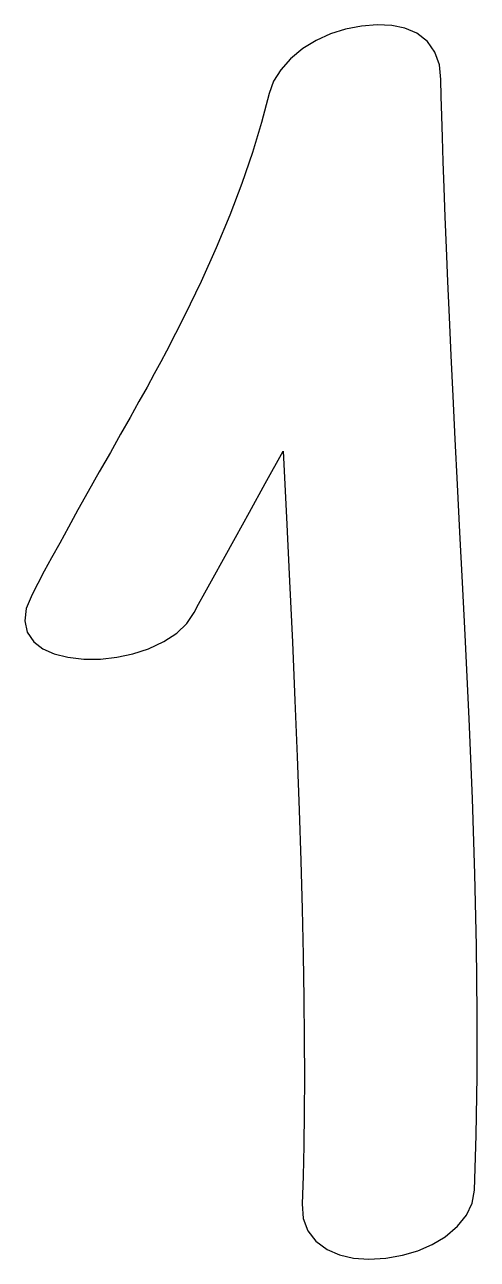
# Model space of a CAD drawing. Extents: x 0 to 7.3, y 0 to 19.9.
import ezdxf

# ---------------------------------------------------------------- set-up
doc = ezdxf.new("R2010")
doc.units = 0
doc.layers.get('0').update_dxf_attribs({"linetype": 'CONTINUOUS'})

msp = doc.modelspace()

# ---------------------------------------------------------------- linework, layer by layer
at = {"color": 0}
for p, q in [((4.917, 19.736), (4.688, 19.632)), ((5.16, 19.812), (4.917, 19.736)), ((5.417, 19.861), (5.16, 19.812)), ((5.67, 19.885), (5.417, 19.861)), ((5.903, 19.875), (5.67, 19.885)), ((6.115, 19.83), (5.903, 19.875)), ((6.306, 19.75), (6.115, 19.83)), ((6.476, 19.615), (6.306, 19.75)), ((4.472, 19.5), (4.272, 19.335)), ((4.688, 19.632), (4.472, 19.5)), ((6.597, 19.444), (6.476, 19.615)), ((4.272, 19.335), (4.115, 19.16)), ((6.67, 19.24), (6.597, 19.444)), ((4.115, 19.16), (4.001, 18.974)), ((6.694, 19), (6.67, 19.24)), ((4.001, 18.974), (3.931, 18.778)), ((6.699, 18.727), (6.694, 19)), ((3.931, 18.778), (3.808, 18.309)), ((6.707, 18.417), (6.699, 18.727)), ((3.808, 18.309), (3.661, 17.826)), ((6.717, 18.068), (6.707, 18.417)), ((6.729, 17.681), (6.717, 18.068)), ((3.661, 17.826), (3.49, 17.328)), ((6.744, 17.255), (6.729, 17.681)), ((3.49, 17.328), (3.295, 16.816)), ((6.762, 16.792), (6.744, 17.255)), ((3.295, 16.816), (3.077, 16.29)), ((6.782, 16.29), (6.762, 16.792)), ((3.077, 16.29), (2.834, 15.749)), ((6.806, 15.75), (6.782, 16.29)), ((2.834, 15.749), (2.568, 15.194)), ((6.831, 15.172), (6.806, 15.75)), ((2.568, 15.194), (2.278, 14.625)), ((6.859, 14.556), (6.831, 15.172)), ((2.278, 14.625), (2.185, 14.452)), ((6.89, 13.901), (6.859, 14.556)), ((2.185, 14.452), (2.08, 14.259)), ((2.08, 14.259), (1.963, 14.046)), ((1.963, 14.046), (1.833, 13.813)), ((1.833, 13.813), (1.692, 13.559)), ((6.924, 13.208), (6.89, 13.901)), ((1.692, 13.559), (1.538, 13.287)), ((1.538, 13.287), (1.372, 12.993)), ((6.96, 12.477), (6.924, 13.208)), ((1.372, 12.993), (1.194, 12.681)), ((3.866, 12.496), (4.153, 13.014)), ((4.153, 13.014), (4.208, 11.948)), ((1.194, 12.681), (1.016, 12.364)), ((1.016, 12.364), (0.851, 12.068)), ((3.61, 12.034), (3.866, 12.496)), ((6.998, 11.708), (6.96, 12.477)), ((0.851, 12.068), (0.697, 11.791)), ((3.385, 11.627), (3.61, 12.034)), ((4.208, 11.948), (4.258, 10.923)), ((0.697, 11.791), (0.556, 11.535)), ((3.191, 11.274), (3.385, 11.627)), ((7.04, 10.901), (6.998, 11.708)), ((0.556, 11.535), (0.426, 11.298)), ((0.426, 11.298), (0.309, 11.082)), ((3.028, 10.977), (3.191, 11.274)), ((0.309, 11.082), (0.204, 10.885)), ((2.895, 10.735), (3.028, 10.977)), ((0.204, 10.885), (0.111, 10.708)), ((4.258, 10.923), (4.303, 9.939)), ((7.083, 10.056), (7.04, 10.901)), ((0.111, 10.708), (0.019, 10.483)), ((2.722, 10.417), (2.793, 10.548)), ((2.793, 10.548), (2.895, 10.735)), ((0.019, 10.483), (-0.007, 10.281)), ((2.603, 10.24), (2.722, 10.417)), ((-0.007, 10.281), (0.033, 10.102)), ((2.441, 10.083), (2.603, 10.24)), ((0.033, 10.102), (0.139, 9.944)), ((0.139, 9.944), (0.283, 9.833)), ((1.986, 9.833), (2.235, 9.948)), ((2.235, 9.948), (2.441, 10.083)), ((7.15, 8.704), (7.083, 10.056)), ((0.283, 9.833), (0.465, 9.75)), ((0.465, 9.75), (0.686, 9.694)), ((1.476, 9.694), (1.734, 9.75)), ((1.734, 9.75), (1.986, 9.833)), ((4.303, 9.939), (4.344, 8.996)), ((0.686, 9.694), (0.944, 9.667)), ((0.944, 9.667), (1.213, 9.667)), ((1.213, 9.667), (1.476, 9.694)), ((4.344, 8.996), (4.38, 8.094)), ((7.202, 7.418), (7.15, 8.704)), ((4.38, 8.094), (4.411, 7.233)), ((7.242, 6.2), (7.202, 7.418)), ((4.411, 7.233), (4.437, 6.414)), ((4.437, 6.414), (4.458, 5.635)), ((7.267, 5.049), (7.242, 6.2)), ((4.458, 5.635), (4.475, 4.898)), ((7.28, 3.964), (7.267, 5.049)), ((4.475, 4.898), (4.487, 4.202)), ((4.487, 4.202), (4.494, 3.547)), ((7.279, 2.946), (7.28, 3.964)), ((4.494, 3.547), (4.496, 2.933)), ((4.496, 2.933), (4.494, 2.36)), ((7.264, 1.995), (7.279, 2.946)), ((4.494, 2.36), (4.487, 1.829)), ((7.236, 1.111), (7.264, 1.995)), ((4.487, 1.829), (4.475, 1.338)), ((4.475, 1.338), (4.458, 0.889)), ((7.196, 0.903), (7.236, 1.111)), ((4.458, 0.889), (4.478, 0.655)), ((7.104, 0.708), (7.196, 0.903)), ((4.478, 0.655), (4.552, 0.455)), ((6.96, 0.528), (7.104, 0.708)), ((4.552, 0.455), (4.68, 0.287)), ((6.764, 0.361), (6.96, 0.528)), ((4.68, 0.287), (4.861, 0.153)), ((6.323, 0.135), (6.553, 0.235)), ((6.553, 0.235), (6.764, 0.361)), ((4.861, 0.153), (5.061, 0.066)), ((5.061, 0.066), (5.285, 0.014)), ((5.285, 0.014), (5.533, -0.003)), ((5.533, -0.003), (5.806, 0.014)), ((5.806, 0.014), (6.074, 0.062)), ((6.074, 0.062), (6.323, 0.135))]:
    msp.add_line(p, q, dxfattribs=at)

doc.saveas('drawing.dxf')
